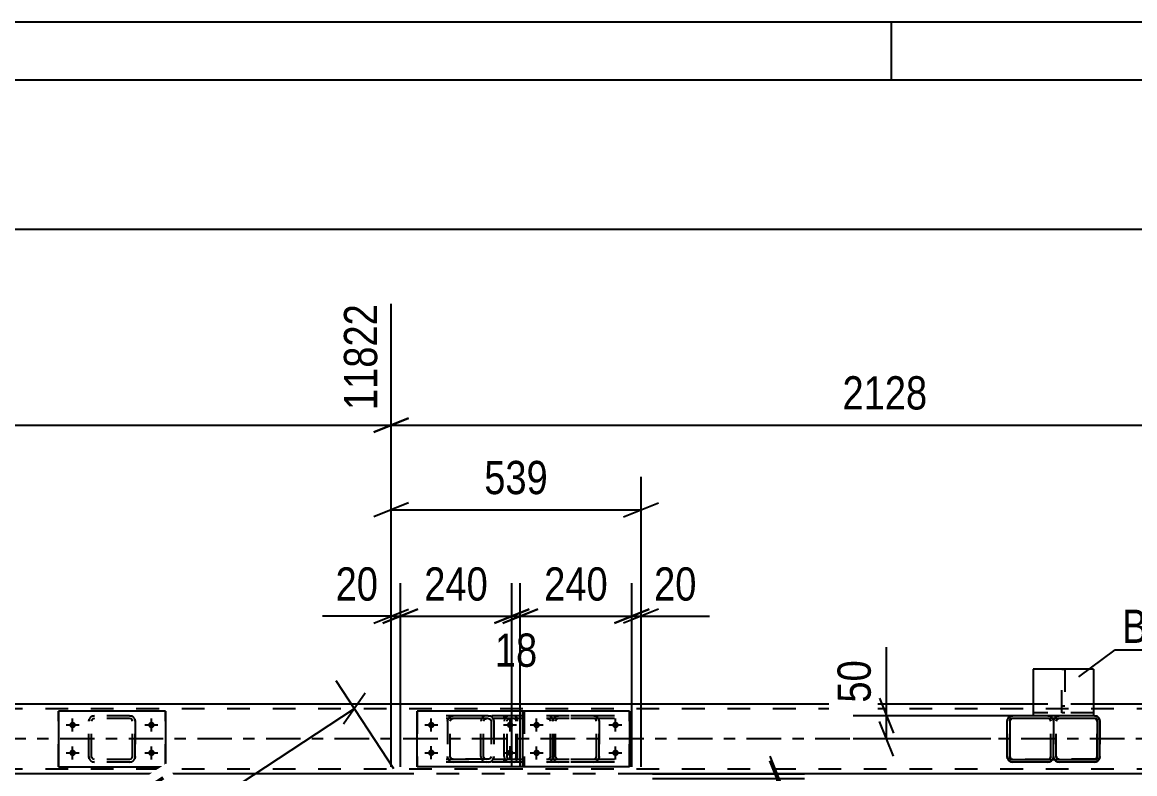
# Model space of a CAD drawing. Header units: millimetres. Extents: x -815 to 374, y -743 to 98.
# Drawn here: x -330.5 to -234.6, y 33.4 to 98.1 of the extents above; entities that cross this region are included whole.
import ezdxf

# ---------------------------------------------------------------- set-up
doc = ezdxf.new("R2010")
doc.units = ezdxf.units.MM
doc.linetypes.add('DXK_LINE_DOT2', pattern=[3.9198, 1.9599, -1.9599])
doc.linetypes.add('DXK_LINE_DOT3', pattern=[5.9187, 2.979, -0.9799, 0.9799, -0.9799])
doc.styles.add('Arial Narrow', font='ARIALN.TTF', dxfattribs={"height": 0.2})

# ---------------------------------------------------------------- blocks, each defined once
blk = doc.blocks.new('Unknown-232933173-1133')
at = {"color": 5, "linetype": 'Continuous'}
for p, q in [((374.469, 98.147), (-814.531, 98.147)), ((-255.531, 93.147), (-255.531, 98.147)), ((369.469, 93.147), (-809.531, 93.147))]:
    blk.add_line(p, q, dxfattribs=at)
blk = doc.blocks.new('Part-232933173-46361 - 4786')
at = {"color": 2, "linetype": 'Continuous'}
for p, q in [((-278.123, 38.821), (-287.323, 38.821)), ((-287.323, 34.021), (-287.323, 38.821)), ((-278.123, 38.821), (-278.123, 34.021)), ((-278.123, 34.021), (-287.323, 34.021))]:
    blk.add_line(p, q, dxfattribs=at)
at = {"color": 7, "linetype": 'DXK_LINE_DOT2'}
blk.add_line((-278.123, 34.021), (-278.123, 38.821), dxfattribs=at)
blk = doc.blocks.new('Part-232933173-46430 - 4786')
at = {"color": 2, "linetype": 'Continuous'}
for p, q in [((-237.803, 38.181), (-245.323, 38.181)), ((-245.323, 38.181), (-245.323, 34.661)), ((-237.803, 38.181), (-237.803, 34.661)), ((-245.323, 34.661), (-237.803, 34.661))]:
    blk.add_line(p, q, dxfattribs=at)
at = {"color": 7, "linetype": 'DXK_LINE_DOT2'}
for p, q in [((-245.323, 34.661), (-245.323, 38.181)), ((-237.803, 34.661), (-237.803, 38.181))]:
    blk.add_line(p, q, dxfattribs=at)
blk = doc.blocks.new('Part-232933173-46431 - 4786')
at = {"color": 2, "linetype": 'Continuous'}
for p, q in [((-238.124, 42.422), (-243.324, 42.422)), ((-243.324, 42.422), (-243.324, 38.422)), ((-238.124, 42.422), (-238.124, 38.422)), ((-241.083, 38.422), (-243.324, 38.422))]:
    blk.add_line(p, q, dxfattribs=at)
at = {"color": 7, "linetype": 'DXK_LINE_DOT2'}
for p, q in [((-238.124, 38.662), (-243.324, 38.662)), ((-243.324, 38.662), (-243.324, 38.646)), ((-243.324, 38.646), (-243.324, 38.442)), ((-243.324, 38.422), (-243.324, 38.442)), ((-238.124, 38.422), (-241.083, 38.422)), ((-238.124, 38.662), (-238.124, 38.662)), ((-238.124, 38.662), (-238.124, 38.442)), ((-238.124, 38.422), (-238.124, 38.442)), ((-238.124, 38.422), (-238.124, 38.422))]:
    blk.add_line(p, q, dxfattribs=at)
blk = doc.blocks.new('Bolt-232933173-46445 - 4786')
at = {"linetype": 'Continuous'}
for points in [[(-286.123, 37.901, -1), (-286.123, 37.341, -1)], [(-279.323, 37.901, -1), (-279.323, 37.341, -1)], [(-286.123, 35.501, -1), (-286.123, 34.941, -1)], [(-279.323, 35.501, -1), (-279.323, 34.941, -1)]]:
    blk.add_hatch(color=1, dxfattribs=at).paths.add_polyline_path(points)
at = {"color": 1, "linetype": 'Continuous'}
for p, q in [((-286.683, 37.621), (-285.563, 37.621)), ((-286.123, 37.061), (-286.123, 38.181)), ((-279.883, 37.621), (-278.763, 37.621)), ((-279.323, 37.061), (-279.323, 38.181)), ((-286.123, 34.661), (-286.123, 35.781)), ((-279.323, 34.661), (-279.323, 35.781)), ((-286.683, 35.221), (-285.563, 35.221)), ((-279.883, 35.221), (-278.763, 35.221))]:
    blk.add_line(p, q, dxfattribs=at)
blk = doc.blocks.new('Part-232933173-4911 - 4786')
at = {"color": 7, "linetype": 'DXK_LINE_DOT2'}
for p, q in [((-288.419, 38.421), (-288.615, 38.385)), ((-279.405, 38.421), (-288.419, 38.421)), ((-284.989, 38.385), (-285.184, 38.421)), ((-288.891, 38.125), (-288.93, 37.941)), ((-288.93, 34.901), (-288.93, 37.941)), ((-288.675, 37.941), (-288.655, 38.033)), ((-288.675, 34.901), (-288.675, 37.941)), ((-288.655, 38.033), (-288.6, 38.111)), ((-288.6, 38.111), (-288.517, 38.163)), ((-288.517, 38.163), (-288.419, 38.181)), ((-279.405, 38.181), (-288.419, 38.181)), ((-285.184, 38.181), (-285.087, 38.163)), ((-285.087, 38.163), (-285.004, 38.111)), ((-285.004, 38.111), (-284.948, 38.033)), ((-284.948, 38.033), (-284.929, 37.941)), ((-284.929, 34.901), (-284.929, 37.941)), ((-284.674, 37.941), (-284.712, 38.125)), ((-284.674, 34.901), (-284.674, 37.941)), ((-288.93, 34.901), (-288.891, 34.718)), ((-288.655, 34.81), (-288.675, 34.901)), ((-288.6, 34.732), (-288.655, 34.81)), ((-288.517, 34.68), (-288.6, 34.732)), ((-288.419, 34.661), (-288.517, 34.68)), ((-279.405, 34.661), (-288.419, 34.661)), ((-285.087, 34.68), (-285.184, 34.661)), ((-285.004, 34.732), (-285.087, 34.68)), ((-284.948, 34.81), (-285.004, 34.732)), ((-284.929, 34.901), (-284.948, 34.81)), ((-284.712, 34.718), (-284.674, 34.901)), ((-288.615, 34.458), (-288.419, 34.421)), ((-279.405, 34.421), (-288.419, 34.421)), ((-285.184, 34.421), (-284.989, 34.458))]:
    blk.add_line(p, q, dxfattribs=at)
for centre, start, end in [((-288.439, 37.921), 110.75832, 155.68004), ((-285.165, 37.921), 24.31996, 69.24168), ((-288.439, 34.922), 204.31996, 249.24168), ((-285.165, 34.922), 290.75832, 335.68004)]:
    blk.add_arc(centre, 0.496, start, end, dxfattribs=at)
blk = doc.blocks.new('Part-232933173-4917 - 4786')
at = {"color": 7, "linetype": 'DXK_LINE_DOT2'}
for p, q in [((-288.033, 38.421), (-295.475, 38.421)), ((-290.44, 38.421), (-290.632, 38.385)), ((-288.93, 38.181), (-288.93, 38.421)), ((-287.93, 38.385), (-288.033, 38.421)), ((-287.842, 38.281), (-287.93, 38.385)), ((-288.033, 38.181), (-295.475, 38.181)), ((-290.905, 38.125), (-290.943, 37.941)), ((-290.943, 34.901), (-290.943, 37.941)), ((-290.691, 37.941), (-290.672, 38.033)), ((-290.691, 34.901), (-290.691, 37.941)), ((-290.672, 38.033), (-290.618, 38.111)), ((-290.618, 38.111), (-290.536, 38.163)), ((-290.536, 38.163), (-290.44, 38.181)), ((-288.033, 38.181), (-287.981, 38.163)), ((-287.981, 38.163), (-287.937, 38.111)), ((-287.937, 38.111), (-287.908, 38.033)), ((-287.908, 38.033), (-287.898, 37.941)), ((-287.898, 34.901), (-287.898, 37.941)), ((-287.784, 38.125), (-287.842, 38.281)), ((-287.763, 37.941), (-287.784, 38.125)), ((-287.763, 34.901), (-287.763, 37.941)), ((-288.033, 34.661), (-295.475, 34.661)), ((-290.943, 34.901), (-290.905, 34.718)), ((-290.672, 34.81), (-290.691, 34.901)), ((-290.618, 34.732), (-290.672, 34.81)), ((-290.536, 34.68), (-290.618, 34.732)), ((-290.44, 34.661), (-290.536, 34.68)), ((-288.93, 34.421), (-288.93, 34.661)), ((-287.981, 34.68), (-288.033, 34.661)), ((-287.937, 34.732), (-287.981, 34.68)), ((-287.908, 34.81), (-287.937, 34.732)), ((-287.93, 34.458), (-287.842, 34.562)), ((-287.898, 34.901), (-287.908, 34.81)), ((-287.842, 34.562), (-287.784, 34.718)), ((-287.784, 34.718), (-287.763, 34.901)), ((-288.033, 34.421), (-295.475, 34.421)), ((-290.632, 34.458), (-290.44, 34.421)), ((-288.033, 34.421), (-287.93, 34.458))]:
    blk.add_line(p, q, dxfattribs=at)
for centre, start, end in [((-290.455, 37.926), 111.15132, 156.10486), ((-290.455, 34.917), 203.89514, 248.84868)]:
    blk.add_arc(centre, 0.492, start, end, dxfattribs=at)
blk = doc.blocks.new('Part-232933173-4961 - 4786')
at = {"color": 2, "linetype": 'Continuous'}
for p, q in [((-243.324, 39.421), (-442.446, 39.421)), ((-79.641, 39.421), (-238.124, 39.421)), ((-298.667, 33.421), (-362.255, 33.421)), ((-213.532, 33.421), (-277.121, 33.421))]:
    blk.add_line(p, q, dxfattribs=at)
at = {"color": 7, "linetype": 'DXK_LINE_DOT2'}
for p, q in [((-238.124, 39.421), (-243.324, 39.421)), ((-75.641, 39.021), (-735.323, 39.021)), ((-75.641, 33.821), (-735.323, 33.821)), ((-277.121, 33.421), (-298.667, 33.421))]:
    blk.add_line(p, q, dxfattribs=at)
at = {"color": 7, "linetype": 'DXK_LINE_DOT3'}
blk.add_line((-75.641, 36.421), (-735.323, 36.421), dxfattribs=at)
blk = doc.blocks.new('Part-232933173-46423 - 4786')
at = {"color": 2, "linetype": 'Continuous'}
for p, q in [((-287.205, 38.822), (-296.405, 38.822)), ((-296.405, 34.022), (-296.405, 38.822)), ((-287.205, 38.821), (-287.205, 38.822)), ((-287.323, 34.022), (-296.405, 34.022))]:
    blk.add_line(p, q, dxfattribs=at)
at = {"color": 7, "linetype": 'DXK_LINE_DOT2'}
for p, q in [((-296.405, 38.822), (-296.405, 34.022)), ((-287.205, 38.822), (-287.205, 34.022)), ((-287.205, 34.022), (-287.323, 34.022))]:
    blk.add_line(p, q, dxfattribs=at)
blk = doc.blocks.new('Part-232933173-46357 - 4786')
at = {"color": 2, "linetype": 'Continuous'}
for p, q in [((-245.083, 38.421), (-245.267, 38.385)), ((-242.043, 38.421), (-245.083, 38.421)), ((-241.859, 38.385), (-242.043, 38.421)), ((-245.527, 38.125), (-245.563, 37.941)), ((-245.563, 34.901), (-245.563, 37.941)), ((-245.563, 37.941), (-245.563, 37.941)), ((-245.563, 34.901), (-245.563, 34.901)), ((-245.563, 34.901), (-245.527, 34.718)), ((-245.267, 34.458), (-245.083, 34.421)), ((-242.043, 34.421), (-245.083, 34.421)), ((-242.043, 34.421), (-241.859, 34.458))]:
    blk.add_line(p, q, dxfattribs=at)
at = {"color": 7, "linetype": 'DXK_LINE_DOT2'}
for p, q in [((-245.267, 38.385), (-245.083, 38.421)), ((-242.043, 38.421), (-241.859, 38.385)), ((-245.563, 37.941), (-245.527, 38.125)), ((-245.563, 34.901), (-245.563, 37.941)), ((-245.323, 37.941), (-245.305, 38.033)), ((-245.305, 38.033), (-245.323, 37.941)), ((-245.323, 34.901), (-245.323, 37.941)), ((-245.323, 37.941), (-245.323, 37.941)), ((-245.323, 34.901), (-245.323, 37.941)), ((-245.305, 38.033), (-245.253, 38.111)), ((-245.253, 38.111), (-245.305, 38.033)), ((-245.253, 38.111), (-245.175, 38.163)), ((-245.083, 38.181), (-245.175, 38.163)), ((-242.043, 38.181), (-245.083, 38.181)), ((-241.951, 38.163), (-242.043, 38.181)), ((-241.873, 38.111), (-241.951, 38.163)), ((-241.873, 38.111), (-241.821, 38.033)), ((-241.821, 38.033), (-241.873, 38.111)), ((-241.821, 38.033), (-241.803, 37.941)), ((-241.803, 37.941), (-241.821, 38.033)), ((-241.803, 34.901), (-241.803, 37.941)), ((-241.803, 37.941), (-241.803, 37.941)), ((-241.803, 34.901), (-241.803, 37.941)), ((-241.6, 38.125), (-241.563, 37.941)), ((-241.563, 37.941), (-241.6, 38.125)), ((-241.563, 34.901), (-241.563, 37.941)), ((-241.563, 37.941), (-241.563, 37.941)), ((-241.563, 37.941), (-241.563, 34.901)), ((-245.527, 34.718), (-245.563, 34.901)), ((-245.323, 34.901), (-245.323, 34.901)), ((-245.305, 34.81), (-245.323, 34.901)), ((-245.323, 34.901), (-245.305, 34.81)), ((-245.253, 34.732), (-245.305, 34.81)), ((-245.305, 34.81), (-245.253, 34.732)), ((-245.175, 34.68), (-245.253, 34.732)), ((-245.083, 34.661), (-245.175, 34.68)), ((-242.043, 34.661), (-245.083, 34.661)), ((-241.951, 34.68), (-242.043, 34.661)), ((-241.873, 34.732), (-241.951, 34.68)), ((-241.821, 34.81), (-241.873, 34.732)), ((-241.873, 34.732), (-241.821, 34.81)), ((-241.803, 34.901), (-241.821, 34.81)), ((-241.821, 34.81), (-241.803, 34.901)), ((-241.803, 34.901), (-241.803, 34.901)), ((-241.563, 34.901), (-241.6, 34.718)), ((-241.6, 34.718), (-241.563, 34.901)), ((-241.563, 34.901), (-241.563, 34.901)), ((-245.083, 34.421), (-245.267, 34.458)), ((-241.859, 34.458), (-242.043, 34.421))]:
    blk.add_line(p, q, dxfattribs=at)
at = {"color": 7, "linetype": 'DXK_LINE_DOT3'}
blk.add_line((-243.563, 36.421), (-243.563, 36.421), dxfattribs=at)
at = {"color": 2, "linetype": 'Continuous'}
for centre, start, end in [((-245.083, 37.941), 112.5, 157.5), ((-242.043, 37.941), 30.59889, 67.5), ((-245.083, 34.901), 202.5, 247.5), ((-242.043, 34.901), 292.5, 329.40111)]:
    blk.add_arc(centre, 0.48, start, end, dxfattribs=at)
at = {"color": 7, "linetype": 'DXK_LINE_DOT2'}
for centre, start, end in [((-245.083, 37.941), 112.5, 157.5), ((-242.043, 37.941), 22.5, 67.5), ((-242.043, 37.941), 22.5, 30.59889), ((-245.083, 34.901), 202.5, 247.5), ((-242.043, 34.901), 292.5, 337.5), ((-242.043, 34.901), 329.40111, 337.5)]:
    blk.add_arc(centre, 0.48, start, end, dxfattribs=at)
blk = doc.blocks.new('Part-232933173-46360 - 4786')
at = {"color": 7, "linetype": 'DXK_LINE_DOT2'}
for p, q in [((-284.427, 38.385), (-284.243, 38.421)), ((-284.243, 38.421), (-284.427, 38.385)), ((-281.203, 38.421), (-284.243, 38.421)), ((-281.203, 38.421), (-281.019, 38.385)), ((-281.019, 38.385), (-281.203, 38.421)), ((-284.723, 37.941), (-284.687, 38.125)), ((-284.687, 38.125), (-284.723, 37.941)), ((-284.723, 34.901), (-284.723, 37.941)), ((-284.723, 37.941), (-284.723, 37.941)), ((-284.723, 34.901), (-284.723, 37.941)), ((-284.483, 37.941), (-284.465, 38.033)), ((-284.483, 37.941), (-284.465, 38.033)), ((-284.483, 34.901), (-284.483, 37.941)), ((-284.483, 37.941), (-284.483, 37.941)), ((-284.483, 34.901), (-284.483, 37.941)), ((-284.465, 38.033), (-284.413, 38.111)), ((-284.335, 38.163), (-284.413, 38.111)), ((-284.243, 38.181), (-284.335, 38.163)), ((-281.203, 38.181), (-284.243, 38.181)), ((-281.111, 38.163), (-281.203, 38.181)), ((-281.033, 38.111), (-281.111, 38.163)), ((-280.981, 38.033), (-281.033, 38.111)), ((-280.963, 37.941), (-280.981, 38.033)), ((-280.963, 37.941), (-280.981, 38.033)), ((-280.963, 34.901), (-280.963, 37.941)), ((-280.963, 37.941), (-280.963, 37.941)), ((-280.963, 34.901), (-280.963, 37.941)), ((-280.76, 38.125), (-280.723, 37.941)), ((-280.723, 37.941), (-280.76, 38.125)), ((-280.723, 34.901), (-280.723, 37.941)), ((-280.723, 37.941), (-280.723, 37.941)), ((-280.723, 37.941), (-280.723, 34.901)), ((-284.723, 34.901), (-284.723, 34.901)), ((-284.687, 34.718), (-284.723, 34.901)), ((-284.723, 34.901), (-284.687, 34.718)), ((-284.483, 34.901), (-284.483, 34.901)), ((-284.465, 34.81), (-284.483, 34.901)), ((-284.465, 34.81), (-284.483, 34.901)), ((-284.413, 34.732), (-284.465, 34.81)), ((-284.335, 34.68), (-284.413, 34.732)), ((-284.243, 34.661), (-284.335, 34.68)), ((-281.203, 34.661), (-284.243, 34.661)), ((-281.111, 34.68), (-281.203, 34.661)), ((-281.033, 34.732), (-281.111, 34.68)), ((-280.981, 34.81), (-281.033, 34.732)), ((-280.981, 34.81), (-280.963, 34.901)), ((-280.981, 34.81), (-280.963, 34.901)), ((-280.963, 34.901), (-280.963, 34.901)), ((-280.723, 34.901), (-280.76, 34.718)), ((-280.76, 34.718), (-280.723, 34.901)), ((-280.723, 34.901), (-280.723, 34.901)), ((-284.243, 34.421), (-284.427, 34.458)), ((-284.427, 34.458), (-284.243, 34.421)), ((-281.203, 34.421), (-284.243, 34.421)), ((-281.019, 34.458), (-281.203, 34.421)), ((-281.203, 34.421), (-281.019, 34.458))]:
    blk.add_line(p, q, dxfattribs=at)
at = {"color": 7, "linetype": 'DXK_LINE_DOT3'}
blk.add_line((-282.723, 36.421), (-282.723, 36.421), dxfattribs=at)
at = {"color": 7, "linetype": 'DXK_LINE_DOT2'}
for centre, start, end in [((-284.243, 37.941), 112.5, 157.5), ((-284.243, 37.941), 112.5, 157.5), ((-281.203, 37.941), 22.5, 67.5), ((-281.203, 37.941), 22.5, 67.5), ((-284.243, 34.901), 202.5, 247.5), ((-284.243, 34.901), 202.5, 247.5), ((-281.203, 34.901), 292.5, 337.5), ((-281.203, 34.901), 292.5, 337.5)]:
    blk.add_arc(centre, 0.48, start, end, dxfattribs=at)
blk = doc.blocks.new('Part-232933173-46364 - 4786')
at = {"color": 7, "linetype": 'DXK_LINE_DOT2'}
for p, q in [((-324.427, 38.385), (-324.243, 38.421)), ((-324.243, 38.421), (-324.427, 38.385)), ((-321.203, 38.421), (-324.243, 38.421)), ((-321.203, 38.421), (-321.019, 38.385)), ((-321.019, 38.385), (-321.203, 38.421)), ((-324.723, 37.941), (-324.687, 38.125)), ((-324.687, 38.125), (-324.723, 37.941)), ((-324.723, 34.901), (-324.723, 37.941)), ((-324.723, 37.941), (-324.723, 37.941)), ((-324.723, 34.901), (-324.723, 37.941)), ((-324.483, 37.941), (-324.465, 38.033)), ((-324.483, 37.941), (-324.465, 38.033)), ((-324.483, 34.901), (-324.483, 37.941)), ((-324.483, 37.941), (-324.483, 37.941)), ((-324.483, 34.901), (-324.483, 37.941)), ((-324.465, 38.033), (-324.413, 38.111)), ((-324.335, 38.163), (-324.413, 38.111)), ((-324.243, 38.181), (-324.335, 38.163)), ((-321.203, 38.181), (-324.243, 38.181)), ((-321.111, 38.163), (-321.203, 38.181)), ((-321.033, 38.111), (-321.111, 38.163)), ((-320.981, 38.033), (-321.033, 38.111)), ((-320.963, 37.941), (-320.981, 38.033)), ((-320.963, 37.941), (-320.981, 38.033)), ((-320.963, 34.901), (-320.963, 37.941)), ((-320.963, 37.941), (-320.963, 37.941)), ((-320.963, 34.901), (-320.963, 37.941)), ((-320.76, 38.125), (-320.723, 37.941)), ((-320.723, 37.941), (-320.76, 38.125)), ((-320.723, 34.901), (-320.723, 37.941)), ((-320.723, 37.941), (-320.723, 37.941)), ((-320.723, 37.941), (-320.723, 34.901)), ((-324.723, 34.901), (-324.723, 34.901)), ((-324.687, 34.718), (-324.723, 34.901)), ((-324.723, 34.901), (-324.687, 34.718)), ((-324.483, 34.901), (-324.483, 34.901)), ((-324.465, 34.81), (-324.483, 34.901)), ((-324.465, 34.81), (-324.483, 34.901)), ((-324.413, 34.732), (-324.465, 34.81)), ((-324.335, 34.68), (-324.413, 34.732)), ((-324.243, 34.661), (-324.335, 34.68)), ((-321.203, 34.661), (-324.243, 34.661)), ((-321.111, 34.68), (-321.203, 34.661)), ((-321.033, 34.732), (-321.111, 34.68)), ((-320.981, 34.81), (-321.033, 34.732)), ((-320.981, 34.81), (-320.963, 34.901)), ((-320.981, 34.81), (-320.963, 34.901)), ((-320.963, 34.901), (-320.963, 34.901)), ((-320.723, 34.901), (-320.76, 34.718)), ((-320.76, 34.718), (-320.723, 34.901)), ((-320.723, 34.901), (-320.723, 34.901)), ((-324.243, 34.421), (-324.427, 34.458)), ((-324.427, 34.458), (-324.243, 34.421)), ((-321.203, 34.421), (-324.243, 34.421)), ((-321.019, 34.458), (-321.203, 34.421)), ((-321.203, 34.421), (-321.019, 34.458))]:
    blk.add_line(p, q, dxfattribs=at)
at = {"color": 7, "linetype": 'DXK_LINE_DOT3'}
blk.add_line((-322.723, 36.421), (-322.723, 36.421), dxfattribs=at)
at = {"color": 7, "linetype": 'DXK_LINE_DOT2'}
for centre, start, end in [((-324.243, 37.941), 112.5, 157.5), ((-324.243, 37.941), 112.5, 157.5), ((-321.203, 37.941), 22.5, 67.5), ((-321.203, 37.941), 22.5, 67.5), ((-324.243, 34.901), 202.5, 247.5), ((-324.243, 34.901), 202.5, 247.5), ((-321.203, 34.901), 292.5, 337.5), ((-321.203, 34.901), 292.5, 337.5)]:
    blk.add_arc(centre, 0.48, start, end, dxfattribs=at)
blk = doc.blocks.new('Part-232933173-46365 - 4786')
at = {"color": 2, "linetype": 'Continuous'}
for p, q in [((-318.123, 38.821), (-327.323, 38.821)), ((-327.323, 38.821), (-327.323, 34.021)), ((-318.123, 38.821), (-318.123, 34.021)), ((-327.323, 34.021), (-318.123, 34.021))]:
    blk.add_line(p, q, dxfattribs=at)
at = {"color": 7, "linetype": 'DXK_LINE_DOT2'}
for p, q in [((-327.323, 34.021), (-327.323, 38.821)), ((-318.123, 34.021), (-318.123, 38.821))]:
    blk.add_line(p, q, dxfattribs=at)
blk = doc.blocks.new('Part-232933173-46422 - 4786')
at = {"color": 7, "linetype": 'DXK_LINE_DOT2'}
for p, q in [((-293.508, 38.386), (-293.325, 38.422)), ((-293.325, 38.422), (-293.508, 38.386)), ((-290.285, 38.422), (-293.325, 38.422)), ((-290.285, 38.422), (-290.101, 38.386)), ((-290.101, 38.386), (-290.285, 38.422)), ((-293.805, 37.942), (-293.768, 38.126)), ((-293.768, 38.126), (-293.805, 37.942)), ((-293.805, 37.942), (-293.805, 34.902)), ((-293.565, 37.942), (-293.546, 38.034)), ((-293.565, 34.902), (-293.565, 37.942)), ((-293.546, 38.034), (-293.494, 38.112)), ((-293.494, 38.112), (-293.417, 38.164)), ((-293.417, 38.164), (-293.325, 38.182)), ((-290.285, 38.182), (-293.325, 38.182)), ((-290.285, 38.182), (-290.193, 38.164)), ((-290.193, 38.164), (-290.115, 38.112)), ((-290.115, 38.112), (-290.063, 38.034)), ((-290.063, 38.034), (-290.045, 37.942)), ((-290.045, 37.942), (-290.045, 34.902)), ((-289.841, 38.126), (-289.805, 37.942)), ((-289.805, 37.942), (-289.841, 38.126)), ((-289.805, 37.942), (-289.805, 34.902)), ((-293.768, 34.719), (-293.805, 34.902)), ((-293.805, 34.902), (-293.768, 34.719)), ((-293.546, 34.811), (-293.565, 34.902)), ((-293.494, 34.733), (-293.546, 34.811)), ((-293.417, 34.681), (-293.494, 34.733)), ((-293.325, 34.662), (-293.417, 34.681)), ((-290.285, 34.662), (-293.325, 34.662)), ((-290.193, 34.681), (-290.285, 34.662)), ((-290.115, 34.733), (-290.193, 34.681)), ((-290.063, 34.811), (-290.115, 34.733)), ((-290.045, 34.902), (-290.063, 34.811)), ((-289.805, 34.902), (-289.841, 34.719)), ((-289.841, 34.719), (-289.805, 34.902)), ((-293.325, 34.422), (-293.508, 34.459)), ((-293.508, 34.459), (-293.325, 34.422)), ((-290.285, 34.422), (-293.325, 34.422)), ((-290.101, 34.459), (-290.285, 34.422)), ((-290.285, 34.422), (-290.101, 34.459))]:
    blk.add_line(p, q, dxfattribs=at)
at = {"color": 7, "linetype": 'DXK_LINE_DOT3'}
blk.add_line((-291.805, 36.422), (-291.805, 36.422), dxfattribs=at)
at = {"color": 7, "linetype": 'DXK_LINE_DOT2'}
for centre, start, end in [((-293.325, 37.942), 112.5, 157.5), ((-293.325, 37.942), 112.5, 157.5), ((-290.285, 37.942), 22.5, 67.5), ((-290.285, 37.942), 22.5, 67.5), ((-293.325, 34.902), 202.5, 247.5), ((-293.325, 34.902), 202.5, 247.5), ((-290.285, 34.902), 292.5, 337.5), ((-290.285, 34.902), 292.5, 337.5)]:
    blk.add_arc(centre, 0.48, start, end, dxfattribs=at)
blk = doc.blocks.new('Part-232933173-46424 - 4786')
at = {"color": 2, "linetype": 'Continuous'}
for p, q in [((-241.083, 38.422), (-241.267, 38.386)), ((-238.043, 38.422), (-241.083, 38.422)), ((-237.859, 38.386), (-238.043, 38.422)), ((-241.083, 38.182), (-241.088, 38.181)), ((-238.043, 38.182), (-241.083, 38.182)), ((-238.043, 38.182), (-238.038, 38.181)), ((-237.563, 37.942), (-237.6, 38.126)), ((-237.563, 34.902), (-237.563, 37.942)), ((-237.563, 37.942), (-237.563, 37.942)), ((-237.6, 34.719), (-237.563, 34.902)), ((-237.563, 34.902), (-237.563, 34.902)), ((-241.267, 34.459), (-241.083, 34.422)), ((-238.043, 34.422), (-241.083, 34.422)), ((-238.043, 34.422), (-237.859, 34.459))]:
    blk.add_line(p, q, dxfattribs=at)
at = {"color": 7, "linetype": 'DXK_LINE_DOT2'}
for p, q in [((-241.267, 38.386), (-241.083, 38.422)), ((-238.043, 38.422), (-237.859, 38.386)), ((-241.563, 37.942), (-241.527, 38.126)), ((-241.527, 38.126), (-241.563, 37.942)), ((-241.563, 34.902), (-241.563, 37.942)), ((-241.563, 37.942), (-241.563, 37.942)), ((-241.563, 34.902), (-241.563, 37.942)), ((-241.323, 37.942), (-241.305, 38.034)), ((-241.305, 38.034), (-241.323, 37.942)), ((-241.323, 34.902), (-241.323, 37.942)), ((-241.323, 37.942), (-241.323, 37.942)), ((-241.323, 34.902), (-241.323, 37.942)), ((-241.305, 38.034), (-241.253, 38.112)), ((-241.253, 38.112), (-241.305, 38.034)), ((-241.253, 38.112), (-241.175, 38.164)), ((-241.083, 38.182), (-241.175, 38.164)), ((-237.951, 38.164), (-238.043, 38.182)), ((-237.873, 38.112), (-237.951, 38.164)), ((-237.873, 38.112), (-237.821, 38.034)), ((-237.821, 38.034), (-237.873, 38.112)), ((-237.821, 38.034), (-237.803, 37.942)), ((-237.803, 37.942), (-237.821, 38.034)), ((-237.803, 34.902), (-237.803, 37.942)), ((-237.803, 37.942), (-237.803, 37.942)), ((-237.803, 34.902), (-237.803, 37.942)), ((-237.6, 38.126), (-237.563, 37.942)), ((-237.563, 37.942), (-237.563, 34.902)), ((-241.563, 34.902), (-241.563, 34.902)), ((-241.527, 34.719), (-241.563, 34.902)), ((-241.563, 34.902), (-241.527, 34.719)), ((-241.323, 34.902), (-241.323, 34.902)), ((-241.305, 34.811), (-241.323, 34.902)), ((-241.323, 34.902), (-241.305, 34.811)), ((-241.253, 34.733), (-241.305, 34.811)), ((-241.305, 34.811), (-241.253, 34.733)), ((-241.175, 34.681), (-241.253, 34.733)), ((-241.083, 34.662), (-241.175, 34.681)), ((-238.043, 34.662), (-241.083, 34.662)), ((-237.951, 34.681), (-238.043, 34.662)), ((-237.873, 34.733), (-237.951, 34.681)), ((-237.821, 34.811), (-237.873, 34.733)), ((-237.873, 34.733), (-237.821, 34.811)), ((-237.803, 34.902), (-237.821, 34.811)), ((-237.821, 34.811), (-237.803, 34.902)), ((-237.803, 34.902), (-237.803, 34.902)), ((-237.563, 34.902), (-237.6, 34.719)), ((-241.083, 34.422), (-241.267, 34.459)), ((-237.859, 34.459), (-238.043, 34.422))]:
    blk.add_line(p, q, dxfattribs=at)
at = {"color": 7, "linetype": 'DXK_LINE_DOT3'}
blk.add_line((-239.563, 36.422), (-239.563, 36.422), dxfattribs=at)
at = {"color": 7, "linetype": 'DXK_LINE_DOT2'}
for centre, start, end in [((-241.083, 37.942), 112.5, 157.5), ((-238.043, 37.942), 22.5, 67.5), ((-241.083, 37.942), 149.54699, 157.5), ((-241.083, 34.902), 202.5, 247.5), ((-241.083, 34.902), 202.5, 210.74481), ((-238.043, 34.902), 292.5, 337.5)]:
    blk.add_arc(centre, 0.48, start, end, dxfattribs=at)
at = {"color": 2, "linetype": 'Continuous'}
for centre, start, end in [((-241.083, 37.942), 112.5, 149.54699), ((-238.043, 37.942), 22.5, 67.5), ((-241.083, 34.902), 210.74481, 247.5), ((-238.043, 34.902), 292.5, 337.5)]:
    blk.add_arc(centre, 0.48, start, end, dxfattribs=at)
blk = doc.blocks.new('Part-232933173-46432 - 4786')
at = {"color": 7, "linetype": 'DXK_LINE_DOT2'}
for p, q in [((-240.842, 38.662), (-240.842, 42.422)), ((-240.842, 42.422), (-240.602, 42.422)), ((-240.602, 42.422), (-240.602, 38.662)), ((-240.842, 39.262), (-240.602, 39.262)), ((-240.602, 38.662), (-240.842, 38.662))]:
    blk.add_line(p, q, dxfattribs=at)
blk = doc.blocks.new('Bolt-232933173-46447 - 4786')
at = {"linetype": 'Continuous'}
for points in [[(-326.123, 37.901, -1), (-326.123, 37.341, -1)], [(-319.323, 37.901, -1), (-319.323, 37.341, -1)], [(-326.123, 35.501, -1), (-326.123, 34.941, -1)], [(-319.323, 35.501, -1), (-319.323, 34.941, -1)]]:
    blk.add_hatch(color=1, dxfattribs=at).paths.add_polyline_path(points)
at = {"color": 1, "linetype": 'Continuous'}
for p, q in [((-326.683, 37.621), (-325.563, 37.621)), ((-326.123, 37.061), (-326.123, 38.181)), ((-319.883, 37.621), (-318.763, 37.621)), ((-319.323, 37.061), (-319.323, 38.181)), ((-326.123, 34.661), (-326.123, 35.781)), ((-319.323, 34.661), (-319.323, 35.781)), ((-326.683, 35.221), (-325.563, 35.221)), ((-319.883, 35.221), (-318.763, 35.221))]:
    blk.add_line(p, q, dxfattribs=at)
blk = doc.blocks.new('Bolt-232933173-46473 - 4786')
at = {"linetype": 'Continuous'}
for points in [[(-295.205, 37.902, -1), (-295.205, 37.342, -1)], [(-288.405, 37.902, -1), (-288.405, 37.342, -1)], [(-295.205, 35.502, -1), (-295.205, 34.942, -1)], [(-288.405, 35.502, -1), (-288.405, 34.942, -1)]]:
    blk.add_hatch(color=1, dxfattribs=at).paths.add_polyline_path(points)
at = {"color": 1, "linetype": 'Continuous'}
for p, q in [((-295.765, 37.622), (-294.645, 37.622)), ((-295.205, 37.062), (-295.205, 38.182)), ((-288.965, 37.622), (-287.845, 37.622)), ((-288.405, 37.062), (-288.405, 38.182)), ((-295.205, 34.662), (-295.205, 35.782)), ((-288.405, 34.662), (-288.405, 35.782)), ((-295.765, 35.222), (-294.645, 35.222)), ((-288.965, 35.222), (-287.845, 35.222))]:
    blk.add_line(p, q, dxfattribs=at)
blk = doc.blocks.new('StraightDimension-232933173-6720 - 4786')
at = {"color": 7, "linetype": 'Continuous'}
for p, q in [((-298.667, 34.421), (-298.667, 59.003)), ((-277.121, 34.421), (-277.121, 59.003)), ((-297.167, 56.753), (-300.167, 55.553)), ((-278.621, 55.553), (-275.621, 56.753)), ((-298.667, 56.153), (-277.121, 56.153))]:
    blk.add_line(p, q, dxfattribs=at)
at = {"color": 0}
blk.add_wipeout([(-284.552, 56.903), (-284.552, 61.103), (-291.236, 61.103), (-291.236, 56.903)], dxfattribs=at)
at = {"color": 3, "style": 'Arial Narrow'}
blk.add_text('539', height=2.8633, dxfattribs=at).set_placement((-290.636, 57.503))
blk = doc.blocks.new('StraightDimension-232933173-6564 - 4786')
at = {"color": 7, "linetype": 'Continuous'}
for p, q in [((-288.259, 34.021), (-288.259, 49.384)), ((-287.529, 34.021), (-287.529, 49.384)), ((-289.759, 46.384), (-286.759, 47.584)), ((-286.029, 47.584), (-289.029, 46.384)), ((-288.259, 46.984), (-287.529, 46.984))]:
    blk.add_line(p, q, dxfattribs=at)
at = {"color": 0}
blk.add_wipeout([(-285.466, 42.034), (-285.466, 46.234), (-290.322, 46.234), (-290.322, 42.034)], dxfattribs=at)
at = {"color": 3, "style": 'Arial Narrow'}
blk.add_text('18', height=2.8633, dxfattribs=at).set_placement((-289.722, 42.634))
blk = doc.blocks.new('StraightDimension-232933173-6574 - 4786')
at = {"color": 7, "linetype": 'Continuous'}
for p, q in [((-277.921, 34.021), (-277.921, 49.834)), ((-277.121, 34.021), (-277.121, 49.834)), ((-279.421, 46.384), (-276.421, 47.584)), ((-275.621, 47.584), (-278.621, 46.384)), ((-277.921, 46.984), (-277.121, 46.984)), ((-277.121, 46.984), (-271.215, 46.984)), ((-277.121, 46.984), (-271.215, 46.984))]:
    blk.add_line(p, q, dxfattribs=at)
at = {"color": 0}
blk.add_wipeout([(-271.74, 47.734), (-271.74, 51.934), (-276.596, 51.934), (-276.596, 47.734)], dxfattribs=at)
at = {"color": 3, "style": 'Arial Narrow'}
blk.add_text('20', height=2.8633, dxfattribs=at).set_placement((-275.996, 48.334))
blk = doc.blocks.new('StraightDimension-232933173-6548 - 4786')
at = {"color": 7, "linetype": 'Continuous'}
for p, q in [((-297.867, 34.021), (-297.867, 49.834)), ((-288.259, 34.021), (-288.259, 49.834)), ((-299.367, 46.384), (-296.367, 47.584)), ((-286.759, 47.584), (-289.759, 46.384)), ((-297.867, 46.984), (-288.259, 46.984))]:
    blk.add_line(p, q, dxfattribs=at)
at = {"color": 0}
blk.add_wipeout([(-289.721, 47.734), (-289.721, 51.934), (-296.405, 51.934), (-296.405, 47.734)], dxfattribs=at)
at = {"color": 3, "style": 'Arial Narrow'}
blk.add_text('240', height=2.8633, dxfattribs=at).set_placement((-295.805, 48.334))
blk = doc.blocks.new('StraightDimension-232933173-55770 - 4786')
at = {"color": 7, "linetype": 'Continuous'}
for p, q in [((-255.972, 38.422), (-255.972, 44.329)), ((-255.972, 38.422), (-255.972, 44.329)), ((-256.572, 39.922), (-255.372, 36.922)), ((-244.324, 38.422), (-258.822, 38.422)), ((-255.972, 36.421), (-255.972, 38.422)), ((-255.372, 34.921), (-256.572, 37.921)), ((-246.972, 36.421), (-258.822, 36.421))]:
    blk.add_line(p, q, dxfattribs=at)
at = {"color": 0}
blk.add_wipeout([(-256.722, 43.804), (-260.922, 43.804), (-260.922, 38.947), (-256.722, 38.947)], dxfattribs=at)
at = {"color": 3, "style": 'Arial Narrow'}
blk.add_text('50', height=2.8633, rotation=90.00021, dxfattribs=at).set_placement((-257.322, 39.547))
blk = doc.blocks.new('StraightDimension-232933173-5526 - 4786')
at = {"color": 7, "linetype": 'Continuous'}
for p, q in [((-298.416, 33.857), (-303.4, 41.433)), ((-302.757, 37.727), (-300.91, 40.378)), ((-334.428, 17.612), (-301.834, 39.052)), ((-331.011, 12.417), (-335.994, 19.993)), ((-333.504, 18.938), (-335.351, 16.287))]:
    blk.add_line(p, q, dxfattribs=at)
at = {"color": 0}
blk.add_wipeout([(-315.75, 30.795), (-318.059, 34.304), (-323.643, 30.631), (-321.335, 27.122)], dxfattribs=at)
at = {"color": 3, "style": 'Arial Narrow'}
blk.add_text('975', height=2.8633, rotation=33.33468, dxfattribs=at).set_placement((-321.164, 27.953))
blk = doc.blocks.new('StraightDimension-232933173-6537 - 4786')
at = {"color": 7, "linetype": 'Continuous'}
for p, q in [((-266.022, 34.921), (-264.822, 31.921)), ((-264.822, 31.521), (-266.022, 34.521)), ((-276.121, 33.421), (-263.022, 33.421)), ((-276.121, 33.021), (-263.022, 33.021)), ((-265.422, 33.021), (-265.422, 33.421)), ((-265.422, 33.021), (-265.422, 27.115)), ((-265.422, 33.021), (-265.422, 27.115))]:
    blk.add_line(p, q, dxfattribs=at)
at = {"color": 0}
blk.add_wipeout([(-266.172, 32.496), (-270.372, 32.496), (-270.372, 27.64), (-266.172, 27.64)], dxfattribs=at)
at = {"color": 3, "style": 'Arial Narrow'}
blk.add_text('10', height=2.8633, rotation=90.00021, dxfattribs=at).set_placement((-266.772, 28.24))
blk = doc.blocks.new('StraightDimension-232933173-6556 - 4786')
at = {"color": 7, "linetype": 'Continuous'}
for p, q in [((-298.667, 34.021), (-298.667, 49.834)), ((-297.867, 34.021), (-297.867, 49.834)), ((-300.167, 46.384), (-297.167, 47.584)), ((-296.367, 47.584), (-299.367, 46.384)), ((-298.667, 46.984), (-304.573, 46.984)), ((-298.667, 46.984), (-304.573, 46.984)), ((-298.667, 46.984), (-297.867, 46.984))]:
    blk.add_line(p, q, dxfattribs=at)
at = {"color": 0}
blk.add_wipeout([(-299.192, 47.734), (-299.192, 51.934), (-304.048, 51.934), (-304.048, 47.734)], dxfattribs=at)
at = {"color": 3, "style": 'Arial Narrow'}
blk.add_text('20', height=2.8633, dxfattribs=at).set_placement((-303.448, 48.334))
blk = doc.blocks.new('StraightDimension-232933173-6582 - 4786')
at = {"color": 7, "linetype": 'Continuous'}
for p, q in [((-287.529, 34.021), (-287.529, 49.834)), ((-277.921, 34.021), (-277.921, 49.834)), ((-289.029, 46.384), (-286.029, 47.584)), ((-276.421, 47.584), (-279.421, 46.384)), ((-287.529, 46.984), (-277.921, 46.984))]:
    blk.add_line(p, q, dxfattribs=at)
at = {"color": 0}
blk.add_wipeout([(-279.383, 47.734), (-279.383, 51.934), (-286.067, 51.934), (-286.067, 47.734)], dxfattribs=at)
at = {"color": 3, "style": 'Arial Narrow'}
blk.add_text('240', height=2.8633, dxfattribs=at).set_placement((-285.467, 48.334))
blk = doc.blocks.new('StraightDimension-232933173-36935 - 4786')
at = {"color": 7, "linetype": 'Continuous'}
for p, q in [((-298.667, 34.421), (-298.667, 73.885)), ((-213.532, 34.421), (-213.532, 73.885)), ((-297.167, 64.044), (-300.167, 62.844)), ((-298.667, 63.444), (-213.532, 63.444)), ((-215.032, 62.844), (-212.032, 64.044))]:
    blk.add_line(p, q, dxfattribs=at)
at = {"color": 0}
blk.add_wipeout([(-251.843, 64.194), (-251.843, 68.394), (-260.356, 68.394), (-260.356, 64.194)], dxfattribs=at)
at = {"color": 3, "style": 'Arial Narrow'}
blk.add_text('2128', height=2.8633, dxfattribs=at).set_placement((-259.756, 64.794))
at = {"color": 0, "linetype": 'Continuous'}
blk.add_wipeout([(-214.132, 74.485), (-218.332, 74.485), (-218.332, 64.144), (-214.132, 64.144)], dxfattribs=at)
at = {"color": 3, "linetype": 'Continuous', "style": 'Arial Narrow'}
blk.add_text('13950', height=2.8633, rotation=90.00021, dxfattribs=at).set_placement((-214.732, 64.744))
blk = doc.blocks.new('StraightDimension-232933173-36936 - 4786')
at = {"color": 7, "linetype": 'Continuous'}
for p, q in [((-298.667, 34.421), (-298.667, 73.885)), ((-383.801, 34.421), (-383.801, 72.057)), ((-382.301, 64.044), (-385.301, 62.844)), ((-383.801, 63.444), (-298.667, 63.444)), ((-300.167, 62.844), (-297.167, 64.044))]:
    blk.add_line(p, q, dxfattribs=at)
at = {"color": 0}
blk.add_wipeout([(-336.978, 64.194), (-336.978, 68.394), (-345.49, 68.394), (-345.49, 64.194)], dxfattribs=at)
at = {"color": 3, "style": 'Arial Narrow'}
blk.add_text('2128', height=2.8633, dxfattribs=at).set_placement((-344.89, 64.794))
at = {"color": 0, "linetype": 'Continuous'}
blk.add_wipeout([(-299.267, 74.485), (-303.467, 74.485), (-303.467, 64.144), (-299.267, 64.144)], dxfattribs=at)
at = {"color": 3, "linetype": 'Continuous', "style": 'Arial Narrow'}
blk.add_text('11822', height=2.8633, rotation=90.00021, dxfattribs=at).set_placement((-299.867, 64.744))
blk = doc.blocks.new('StraightDimension-232933173-37116 - 4786')
at = {"color": 7, "linetype": 'Continuous'}
blk.add_line((-768.043, 80.313), (-79.344, 80.313), dxfattribs=at)
blk = doc.blocks.new('Mark-232933173-55763 - 4786')
at = {"color": 30, "linetype": 'Continuous'}
for p, q in [((-239.373, 41.761), (-236.252, 44.092)), ((-236.252, 44.092), (-227.013, 44.092))]:
    blk.add_line(p, q, dxfattribs=at)
at = {"color": 0}
blk.add_wipeout([(-227.613, 44.692), (-227.613, 47.692), (-235.652, 47.692), (-235.652, 44.692)], dxfattribs=at)
blk.add_wipeout([(-227.613, 44.692), (-227.613, 47.692), (-235.652, 47.692), (-235.652, 44.692)], dxfattribs=at)
at = {"color": 3, "style": 'Arial Narrow'}
blk.add_text('BPL7', height=2.8633, dxfattribs=at).set_placement((-235.652, 44.692))

msp = doc.modelspace()

# ---------------------------------------------------------------- block references
for name in ['Unknown-232933173-1133', 'Part-232933173-46431 - 4786', 'Part-232933173-46432 - 4786', 'Part-232933173-4961 - 4786', 'Part-232933173-46365 - 4786', 'Part-232933173-46364 - 4786', 'Part-232933173-46423 - 4786', 'Part-232933173-4917 - 4786', 'Part-232933173-46422 - 4786', 'Part-232933173-4911 - 4786', 'Part-232933173-46361 - 4786', 'Part-232933173-46360 - 4786', 'Part-232933173-46357 - 4786', 'Part-232933173-46424 - 4786', 'Bolt-232933173-46447 - 4786', 'Bolt-232933173-46473 - 4786', 'Bolt-232933173-46445 - 4786', 'Part-232933173-46430 - 4786']:
    msp.add_blockref(name, (0, 0))

# ---------------------------------------------------------------- next in the draw order: block references
for name in ['StraightDimension-232933173-6720 - 4786', 'StraightDimension-232933173-55770 - 4786']:
    msp.add_blockref(name, (0, 0))

# ---------------------------------------------------------------- next in the draw order: block references
for name in ['StraightDimension-232933173-6574 - 4786', 'StraightDimension-232933173-6564 - 4786']:
    msp.add_blockref(name, (0, 0))

# ---------------------------------------------------------------- next in the draw order: block references
for name in ['StraightDimension-232933173-6548 - 4786', 'StraightDimension-232933173-6537 - 4786']:
    msp.add_blockref(name, (0, 0))

# ---------------------------------------------------------------- next in the draw order: block references
for name in ['StraightDimension-232933173-6582 - 4786', 'StraightDimension-232933173-5526 - 4786']:
    msp.add_blockref(name, (0, 0))

# ---------------------------------------------------------------- next in the draw order: block references
msp.add_blockref('StraightDimension-232933173-6556 - 4786', (0, 0))

# ---------------------------------------------------------------- next in the draw order: block references
msp.add_blockref('StraightDimension-232933173-36935 - 4786', (0, 0))

# ---------------------------------------------------------------- next in the draw order: block references
msp.add_blockref('StraightDimension-232933173-36936 - 4786', (0, 0))

# ---------------------------------------------------------------- next in the draw order: block references
msp.add_blockref('StraightDimension-232933173-37116 - 4786', (0, 0))

# ---------------------------------------------------------------- next in the draw order: block references
msp.add_blockref('Mark-232933173-55763 - 4786', (0, 0))

doc.saveas('drawing.dxf')
